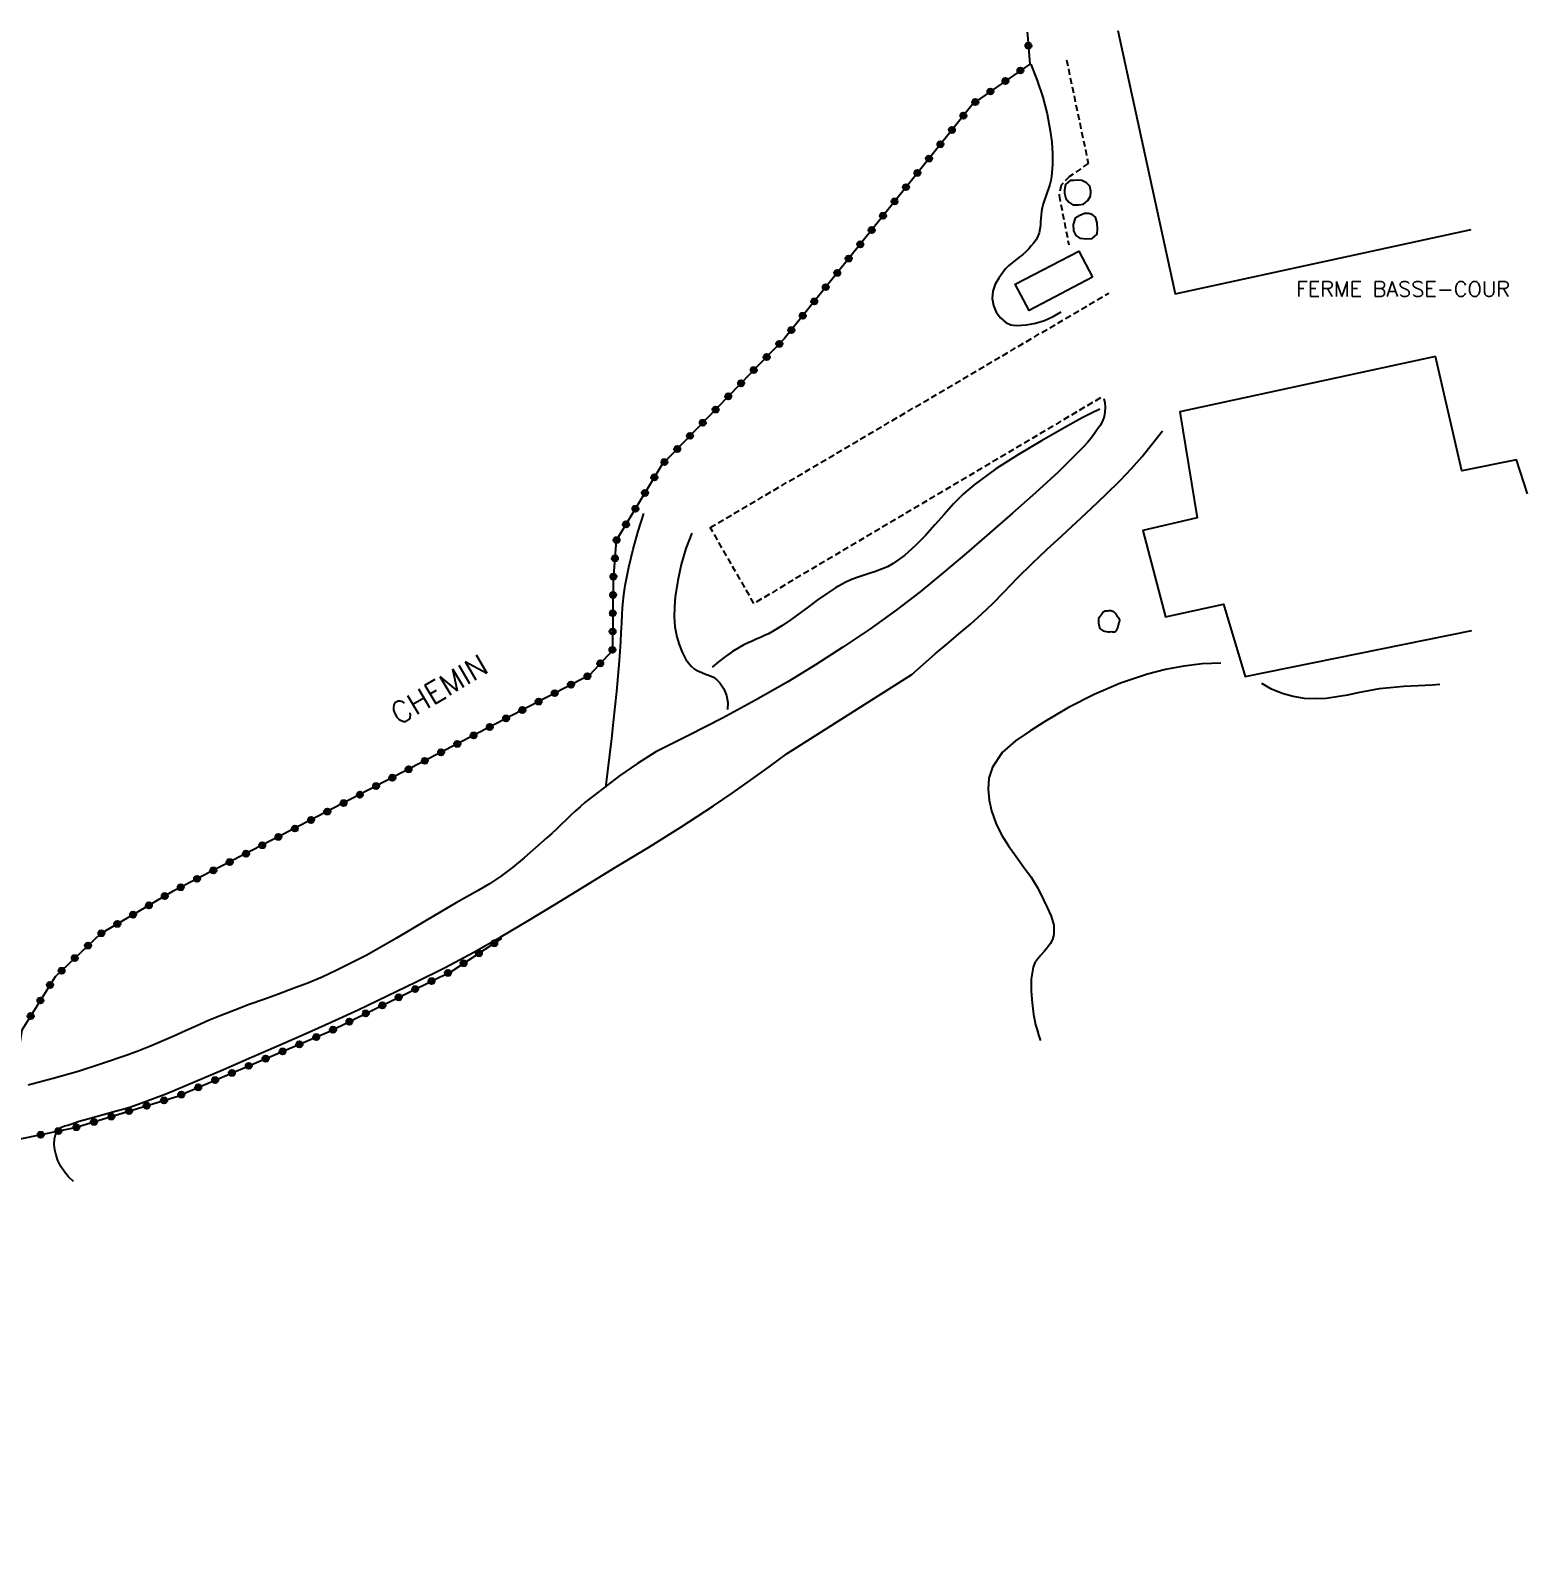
# Model space of a CAD drawing. Header units: millimetres. Extents: x 149000 to 150002, y 151999 to 153000.
# Drawn here: x 149503.1 to 149625.6, y 152290.7 to 152415.4 of the extents above; entities that cross this region are included whole.
import ezdxf
from ezdxf.enums import TextEntityAlignment as Align

# ---------------------------------------------------------------- set-up
doc = ezdxf.new("R2010")
doc.units = ezdxf.units.MM
doc.linetypes.add('DASHED', pattern=[0.75, 0.5, -0.25])
doc.layers.get('0').update_dxf_attribs({"linetype": 'CONTINUOUS'})
for name, color, linetype in [('W0071', 7, 'CONTINUOUS'), ('W0104', 1, 'CONTINUOUS'), ('W0112', 1, 'DASHED'), ('W0130', 7, 'CONTINUOUS'), ('w0211', 2, 'CONTINUOUS'), ('W0322', 7, 'CONTINUOUS'), ('w0323', 7, 'CONTINUOUS'), ('W0984', 7, 'CONTINUOUS'), ('W0989', 7, 'CONTINUOUS')]:
    doc.layers.add(name, color=color, linetype=linetype)
doc.styles.get("Standard").update_dxf_attribs({"font": 'romans.shx', "width": 0.85})

# ---------------------------------------------------------------- blocks, each defined once
blk = doc.blocks.new('t323o')
at = {"color": 0, "linetype": 'Continuous'}
for radius in [0.25, 0.15]:
    blk.add_circle((0, 0), radius, dxfattribs=at)
blk = doc.blocks.new('t322o')
at = {"color": 0, "linetype": 'Continuous'}
for radius in [0.25, 0.15]:
    blk.add_circle((0, 0), radius, dxfattribs=at)

msp = doc.modelspace()

# ---------------------------------------------------------------- linework, layer by layer
at = {"layer": 'W0071'}
for points in [[(149590.94, 152385.27), (149591.03, 152384.9), (149591.06, 152384.54), (149591.04, 152384.16), (149590.98, 152383.8), (149590.84, 152383.41), (149590.64, 152383.05), (149590.41, 152382.72), (149590.18, 152382.4), (149589.9, 152382.03), (149589.61, 152381.67), (149589.31, 152381.33), (149588.99, 152381), (149587.21, 152379.23), (149585.36, 152377.53), (149583.47, 152375.87), (149581.58, 152374.23), (149579.71, 152372.61), (149577.83, 152371.01), (149575.92, 152369.44), (149573.95, 152367.94), (149571.79, 152366.39), (149569.58, 152364.9), (149567.34, 152363.47), (149565.07, 152362.08), (149562.42, 152360.56), (149559.73, 152359.09), (149557.01, 152357.69), (149554.26, 152356.35)], [(149575.24, 152362.68), (149576.18, 152363.52), (149577.13, 152364.35), (149578.1, 152365.16), (149579.06, 152365.98), (149580.02, 152366.8), (149580.97, 152367.64), (149581.89, 152368.52), (149582.77, 152369.42), (149583.91, 152370.62), (149585.08, 152371.77), (149586.28, 152372.91), (149587.5, 152374.03), (149588.71, 152375.14), (149589.92, 152376.26), (149591.11, 152377.4), (149592.28, 152378.56), (149593.2, 152379.53), (149594.09, 152380.53), (149594.94, 152381.57), (149595.76, 152382.63)], [(149550.18, 152353.42), (149550.35, 152354.75), (149550.51, 152356.08), (149550.66, 152357.42), (149550.81, 152358.76), (149550.94, 152360.02), (149551.07, 152361.28), (149551.19, 152362.54), (149551.3, 152363.8), (149551.36, 152364.57), (149551.4, 152365.34), (149551.44, 152366.11), (149551.48, 152366.88), (149551.52, 152367.66), (149551.58, 152368.43), (149551.66, 152369.2), (149551.77, 152369.96), (149552.06, 152371.46), (149552.41, 152372.94), (149552.82, 152374.41), (149553.3, 152375.86)], [(149557.23, 152374.25), (149556.74, 152372.98), (149556.35, 152371.68), (149556.06, 152370.36), (149555.86, 152369.02), (149555.79, 152368.21), (149555.78, 152367.39), (149555.84, 152366.57), (149555.99, 152365.76), (149556.17, 152365.12), (149556.42, 152364.49), (149556.74, 152363.89), (149557.16, 152363.36), (149557.42, 152363.13), (149557.72, 152362.96), (149558.03, 152362.82), (149558.35, 152362.71), (149558.66, 152362.58), (149558.98, 152362.44), (149559.27, 152362.24), (149559.52, 152361.99), (149559.83, 152361.5), (149560.05, 152360.96), (149560.16, 152360.39), (149560.15, 152359.81)], [(149565.03, 152356.21), (149575.24, 152362.68)], [(149554.26, 152356.35), (149552.76, 152355.38), (149551.3, 152354.36), (149549.87, 152353.29), (149548.47, 152352.18), (149548.07, 152351.84), (149547.67, 152351.48), (149547.29, 152351.12), (149546.9, 152350.75), (149546.52, 152350.38), (149546.14, 152350.01), (149545.76, 152349.65), (149545.36, 152349.3), (149544.43, 152348.48), (149543.5, 152347.66), (149542.55, 152346.86), (149541.56, 152346.12), (149540.66, 152345.53), (149539.73, 152344.98), (149538.8, 152344.46), (149537.87, 152343.94), (149535.46, 152342.52), (149533.05, 152341.09), (149530.61, 152339.7), (149528.11, 152338.43), (149526.95, 152337.9), (149525.77, 152337.41), (149524.58, 152336.95), (149523.38, 152336.51), (149522.19, 152336.07), (149520.99, 152335.64), (149519.8, 152335.19), (149518.61, 152334.72), (149517.65, 152334.33), (149516.7, 152333.91), (149515.76, 152333.49), (149514.81, 152333.07), (149513.86, 152332.66), (149512.91, 152332.25), (149511.95, 152331.86), (149510.98, 152331.5), (149508.98, 152330.81), (149506.97, 152330.18), (149504.94, 152329.59), (149502.89, 152329.06)], [(149506.59, 152321.15), (149506.2, 152321.53), (149505.86, 152321.95), (149505.57, 152322.4), (149505.33, 152322.89), (149505.18, 152323.31), (149505.08, 152323.75), (149505.03, 152324.19), (149505.05, 152324.65), (149505.07, 152324.75), (149505.09, 152324.86), (149505.12, 152324.97), (149505.16, 152325.07), (149505.21, 152325.17), (149505.26, 152325.27), (149505.33, 152325.36), (149505.4, 152325.44), (149505.63, 152325.6), (149505.88, 152325.71), (149506.14, 152325.78), (149506.39, 152325.86), (149507.07, 152326.09), (149507.76, 152326.3), (149508.45, 152326.49), (149509.14, 152326.67), (149509.83, 152326.86), (149510.52, 152327.05), (149511.21, 152327.26), (149511.89, 152327.49), (149514.24, 152328.37), (149516.57, 152329.34), (149518.88, 152330.34), (149521.18, 152331.34), (149523.38, 152332.29), (149525.56, 152333.24), (149527.74, 152334.22), (149529.9, 152335.22), (149532.29, 152336.36), (149534.66, 152337.51), (149537.02, 152338.69), (149539.36, 152339.93), (149541.59, 152341.19), (149543.8, 152342.5), (149545.99, 152343.84), (149548.18, 152345.18), (149550.89, 152346.84), (149553.61, 152348.49), (149556.31, 152350.18), (149558.98, 152351.91), (149560.51, 152352.95), (149562.03, 152354.02), (149563.54, 152355.1), (149565.03, 152356.21)]]:
    msp.add_lwpolyline(points, dxfattribs=at)
at = {"layer": 'W0104'}
for points in [[(149592.08, 152415.4), (149596.78, 152393.84), (149621.01, 152399.1)], [(149618.11, 152388.71), (149597.17, 152384.18), (149598.59, 152375.5), (149594.15, 152374.46), (149595.99, 152367.4), (149600.73, 152368.42), (149602.51, 152362.51), (149621.06, 152366.27)], [(149625.63, 152377.47), (149624.73, 152380.24), (149620.24, 152379.34), (149618.11, 152388.71)]]:
    msp.add_lwpolyline(points, dxfattribs=at)
at = {"layer": 'W0112'}
for points in [[(149587.89, 152412.98), (149589.67, 152404.51), (149588.14, 152403.43), (149587.45, 152402.73), (149587.28, 152401.89), (149588.08, 152397.84)], [(149590.66, 152385.31), (149562.3, 152368.49), (149558.73, 152374.7), (149591.36, 152393.9)]]:
    msp.add_lwpolyline(points, dxfattribs=at)
at = {"layer": 'W0130'}
for points in [[(149587.72, 152402.33), (149587.72, 152402.09), (149587.83, 152401.65), (149588.07, 152401.33), (149588.42, 152401.13), (149588.88, 152401.13), (149589.29, 152401.18), (149589.64, 152401.47), (149589.86, 152401.82), (149589.87, 152402.23), (149589.79, 152402.64), (149589.52, 152402.91), (149589.14, 152403.11), (149588.79, 152403.14), (149588.49, 152403.11), (149588.2, 152403.12), (149588.03, 152402.98), (149587.81, 152402.79), (149587.72, 152402.33)], [(149588.99, 152400.26), (149588.61, 152400.04), (149588.44, 152399.5), (149588.46, 152398.99), (149588.64, 152398.6), (149588.99, 152398.38), (149589.56, 152398.35), (149590, 152398.37), (149590.41, 152398.72), (149590.44, 152399.15), (149590.39, 152399.64), (149590.26, 152400.11), (149589.99, 152400.33), (149589.7, 152400.41), (149589.37, 152400.42), (149588.99, 152400.26)], [(149590.01, 152395.19), (149584.82, 152392.48), (149583.7, 152394.62), (149588.89, 152397.33)], [(149592.04, 152367.45), (149592, 152367.52), (149591.96, 152367.59), (149591.91, 152367.66), (149591.85, 152367.72), (149591.8, 152367.77), (149591.74, 152367.8), (149591.68, 152367.84), (149591.61, 152367.86), (149591.52, 152367.88), (149591.42, 152367.88), (149591.32, 152367.87), (149591.23, 152367.86), (149591.17, 152367.86), (149591.11, 152367.86), (149591.05, 152367.86), (149590.99, 152367.84), (149590.9, 152367.78), (149590.83, 152367.7), (149590.77, 152367.62), (149590.71, 152367.54), (149590.66, 152367.47), (149590.6, 152367.4), (149590.55, 152367.33), (149590.52, 152367.25), (149590.5, 152367.15), (149590.5, 152367.05), (149590.5, 152366.96), (149590.51, 152366.87), (149590.53, 152366.76), (149590.55, 152366.64), (149590.59, 152366.53), (149590.64, 152366.43), (149590.72, 152366.35), (149590.8, 152366.29), (149590.9, 152366.24), (149591, 152366.21), (149591.14, 152366.18), (149591.3, 152366.17), (149591.45, 152366.17), (149591.59, 152366.18), (149591.66, 152366.17), (149591.74, 152366.16), (149591.82, 152366.17), (149591.89, 152366.2), (149591.98, 152366.28), (149592.04, 152366.39), (149592.08, 152366.5), (149592.11, 152366.6), (149592.13, 152366.64), (149592.14, 152366.68), (149592.15, 152366.72), (149592.16, 152366.77), (149592.17, 152366.81), (149592.18, 152366.85), (149592.19, 152366.89), (149592.2, 152366.93), (149592.22, 152366.97), (149592.24, 152367.02), (149592.25, 152367.07), (149592.26, 152367.12), (149592.22, 152367.21), (149592.16, 152367.3), (149592.1, 152367.37)]]:
    msp.add_lwpolyline(points, close=True, dxfattribs=at)
at = {"layer": 'w0211'}
for points in [[(149584.96, 152412.63), (149585.49, 152411.31), (149585.94, 152409.95), (149586.3, 152408.58), (149586.56, 152407.18), (149586.68, 152406.25), (149586.74, 152405.32), (149586.74, 152404.39), (149586.66, 152403.45), (149586.6, 152403.12), (149586.52, 152402.8), (149586.42, 152402.47), (149586.3, 152402.16), (149586.19, 152401.84), (149586.08, 152401.53), (149585.98, 152401.21), (149585.9, 152400.88), (149585.84, 152400.59), (149585.81, 152400.3), (149585.79, 152400.01), (149585.77, 152399.72), (149585.75, 152399.42), (149585.71, 152399.13), (149585.64, 152398.83), (149585.55, 152398.55), (149585.4, 152398.27), (149585.21, 152398), (149585.01, 152397.76), (149584.8, 152397.53), (149584.55, 152397.27), (149584.28, 152397.03), (149584, 152396.81), (149583.71, 152396.6), (149583.43, 152396.37), (149583.15, 152396.13), (149582.9, 152395.87), (149582.67, 152395.59), (149582.36, 152395.12), (149582.06, 152394.62), (149581.86, 152394.05), (149581.81, 152393.45), (149581.91, 152392.88), (149582.13, 152392.34), (149582.48, 152391.86), (149582.93, 152391.48), (149583.33, 152391.3), (149583.77, 152391.24), (149584.2, 152391.26), (149584.61, 152391.3), (149585.36, 152391.44), (149586.09, 152391.66), (149586.79, 152391.97), (149587.45, 152392.36)], [(149590.61, 152384.4), (149589.88, 152384.04), (149589.16, 152383.67), (149588.44, 152383.28), (149587.74, 152382.88), (149585.85, 152381.79), (149583.96, 152380.68), (149582.11, 152379.5), (149580.34, 152378.2), (149579.46, 152377.45), (149578.65, 152376.63), (149577.87, 152375.78), (149577.11, 152374.91), (149576.34, 152374.05), (149575.53, 152373.22), (149574.65, 152372.45), (149573.71, 152371.76), (149573.24, 152371.49), (149572.75, 152371.28), (149572.25, 152371.09), (149571.74, 152370.93), (149571.24, 152370.78), (149570.74, 152370.62), (149570.24, 152370.43), (149569.76, 152370.2), (149568.98, 152369.76), (149568.23, 152369.27), (149567.49, 152368.75), (149566.77, 152368.22), (149566.06, 152367.68), (149565.34, 152367.16), (149564.59, 152366.65), (149563.83, 152366.19), (149563.5, 152366.01), (149563.17, 152365.85), (149562.83, 152365.7), (149562.49, 152365.55), (149562.15, 152365.41), (149561.82, 152365.26), (149561.48, 152365.09), (149561.16, 152364.91), (149560.56, 152364.54), (149559.98, 152364.14), (149559.41, 152363.72), (149558.87, 152363.27)], [(149600.52, 152363.6), (149599, 152363.54), (149597.49, 152363.36), (149596, 152363.08), (149594.53, 152362.7), (149592.31, 152361.95), (149590.15, 152361.03), (149588.05, 152359.97), (149586.04, 152358.76), (149584.89, 152358.04), (149583.71, 152357.25), (149582.63, 152356.28), (149581.82, 152355.07), (149581.54, 152354.19), (149581.48, 152353.27), (149581.57, 152352.38), (149581.76, 152351.51), (149582.1, 152350.49), (149582.58, 152349.53), (149583.15, 152348.63), (149583.76, 152347.76), (149584.38, 152346.92), (149584.99, 152346.07), (149585.55, 152345.17), (149586.02, 152344.23), (149586.32, 152343.58), (149586.63, 152342.89), (149586.84, 152342.15), (149586.85, 152341.37), (149586.74, 152340.97), (149586.55, 152340.61), (149586.31, 152340.29), (149586.05, 152339.99), (149585.79, 152339.7), (149585.53, 152339.4), (149585.31, 152339.07), (149585.16, 152338.7), (149584.99, 152337.73), (149584.99, 152336.75), (149585.08, 152335.79), (149585.2, 152334.84), (149585.27, 152334.42), (149585.36, 152334), (149585.48, 152333.59), (149585.6, 152333.18), (149585.73, 152332.77), (149585.74, 152332.71)], [(149618.44, 152361.84), (149617.83, 152361.81), (149616.67, 152361.75), (149615.51, 152361.68), (149614.35, 152361.59), (149613.48, 152361.49), (149612.61, 152361.34), (149611.75, 152361.16), (149610.9, 152360.98), (149610.02, 152360.83), (149609.14, 152360.71), (149608.25, 152360.67), (149607.36, 152360.71), (149606.44, 152360.87), (149605.54, 152361.12), (149604.68, 152361.48), (149603.87, 152361.94)]]:
    msp.add_lwpolyline(points, dxfattribs=at)
at = {"layer": 'W0322'}
msp.add_lwpolyline([(149584.67, 152415.25), (149584.71, 152415.03), (149584.88, 152412.65)], dxfattribs=at)
at = {"layer": 'w0323'}
for points in [[(149584.88, 152412.65), (149580.24, 152409.41), (149575.3, 152403.25), (149564.78, 152390.15), (149554.76, 152379.84), (149551.03, 152373.63), (149550.78, 152370.43), (149550.72, 152364.64), (149548.83, 152362.61), (149524.43, 152349.92), (149514.71, 152344.91), (149508.8, 152341.44), (149505.1, 152337.92), (149502.36, 152333.55), (149501.87, 152330.46)], [(149416.07, 152233.83), (149420.22, 152249.01), (149426.01, 152269.31), (149431.9, 152289.31), (149439.59, 152317.19), (149454.65, 152318.08), (149469.11, 152319.38), (149478.61, 152320.37), (149488.89, 152321.84), (149497.74, 152323.73), (149506.74, 152325.57), (149515.06, 152328.13), (149527.52, 152333.43), (149537.56, 152338.38), (149541.66, 152341.08)]]:
    msp.add_lwpolyline(points, dxfattribs=at)

# ---------------------------------------------------------------- block references
at = {"layer": 'W0322', "rotation": 273.9501538555739}
msp.add_blockref('t322o', (149584.77, 152414.15), dxfattribs=at)
at = {"layer": 'w0323'}
for p, rotation in [((149584.12, 152412.12), 214.9812428355068), ((149582.89, 152411.26), 214.9812428355068), ((149580.43, 152409.54), 214.9812428355068), ((149581.66, 152410.4), 214.9812428355068), ((149579.45, 152408.42), 231.2541025826973), ((149578.51, 152407.25), 231.2541025826973), ((149577.57, 152406.08), 231.2541025826973), ((149576.63, 152404.91), 231.2541025826973), ((149575.69, 152403.74), 231.2541025826973), ((149574.75, 152402.57), 231.2427011133072), ((149573.81, 152401.4), 231.2427011133072), ((149572.87, 152400.23), 231.2427011133072), ((149571.94, 152399.06), 231.2427011133072), ((149571, 152397.89), 231.2427011133072), ((149570.06, 152396.72), 231.2427011133072), ((149569.12, 152395.55), 231.2427011133072), ((149568.18, 152394.38), 231.2427011133072), ((149566.3, 152392.04), 231.2427011133072), ((149567.24, 152393.21), 231.2427011133072), ((149565.36, 152390.87), 231.2427011133072), ((149564.38, 152389.74), 225.8370129354086), ((149563.34, 152388.66), 225.8370129354086), ((149562.29, 152387.59), 225.8370129354086), ((149561.25, 152386.51), 225.8370129354086), ((149560.2, 152385.44), 225.8370129354086), ((149559.16, 152384.36), 225.8370129354086), ((149557.07, 152382.21), 225.8370129354086), ((149558.11, 152383.28), 225.8370129354086), ((149556.02, 152381.13), 225.8370129354086), ((149554.98, 152380.06), 225.8370129354086), ((149554.15, 152378.81), 238.9724744815341), ((149553.38, 152377.53), 238.9724744815341), ((149552.6, 152376.24), 238.9724744815341), ((149551.83, 152374.96), 238.9724744815341), ((149551.06, 152373.67), 238.9724744815341), ((149550.92, 152372.18), 265.5000509548643), ((149550.8, 152370.69), 265.5000509548643), ((149550.77, 152369.19), 269.3760602552537), ((149550.75, 152367.69), 269.3760602552537), ((149550.73, 152366.19), 269.3760602552537), ((149550.72, 152364.69), 269.3760602552537), ((149549.72, 152363.58), 227.0443663312113), ((149548.67, 152362.53), 207.497796953943), ((149546, 152361.14), 207.497796953943), ((149547.33, 152361.84), 207.497796953943), ((149543.34, 152359.76), 207.497796953943), ((149544.67, 152360.45), 207.497796953943), ((149540.68, 152358.37), 207.497796953943), ((149542.01, 152359.07), 207.497796953943), ((149539.35, 152357.68), 207.497796953943), ((149536.69, 152356.3), 207.497796953943), ((149538.02, 152356.99), 207.497796953943), ((149534.03, 152354.91), 207.497796953943), ((149535.36, 152355.6), 207.497796953943), ((149531.37, 152353.53), 207.497796953943), ((149532.7, 152354.22), 207.497796953943), ((149528.71, 152352.14), 207.497796953943), ((149530.04, 152352.83), 207.497796953943), ((149527.38, 152351.45), 207.497796953943), ((149524.72, 152350.06), 207.497796953943), ((149526.05, 152350.76), 207.497796953943), ((149522.05, 152348.69), 207.2515180175749), ((149523.38, 152349.37), 207.2515180175749), ((149519.38, 152347.31), 207.2515180175749), ((149520.72, 152348), 207.2515180175749), ((149516.72, 152345.94), 207.2515180175749), ((149518.05, 152346.63), 207.2515180175749), ((149515.38, 152345.25), 207.2515180175749), ((149512.77, 152343.77), 210.4112381508548), ((149514.07, 152344.53), 210.4112381508548), ((149510.19, 152342.25), 210.4112381508548), ((149511.48, 152343.01), 210.4112381508548), ((149508.89, 152341.49), 210.4112381508548), ((149507.79, 152340.48), 223.5490814822159), ((149539.79, 152339.85), 33.31814823860106), ((149541.04, 152340.67), 33.31814823860106), ((149505.62, 152338.41), 223.5490814822159), ((149506.7, 152339.45), 223.5490814822159), ((149538.53, 152339.03), 33.31814823860106), ((149504.68, 152337.25), 237.9592744835519), ((149535.91, 152337.57), 26.28333850954681), ((149537.26, 152338.24), 26.28333850954681), ((149503.89, 152335.98), 237.9592744835519), ((149533.22, 152336.24), 26.28333850954681), ((149534.57, 152336.91), 26.28333850954681), ((149503.09, 152334.71), 237.9592744835519), ((149530.53, 152334.92), 26.28333850954681), ((149531.88, 152335.58), 26.28333850954681), ((149527.84, 152333.59), 26.28333850954681), ((149529.19, 152334.25), 26.28333850954681), ((149525.09, 152332.39), 23.04699563371198), ((149526.47, 152332.98), 23.04699563371198), ((149522.33, 152331.22), 23.04699563371198), ((149523.71, 152331.81), 23.04699563371198), ((149519.57, 152330.05), 23.04699563371198), ((149520.95, 152330.63), 23.04699563371198), ((149516.81, 152328.87), 23.04699563371198), ((149518.19, 152329.46), 23.04699563371198), ((149512.58, 152327.36), 17.08192071228619), ((149514.01, 152327.8), 17.08192071228619), ((149515.43, 152328.28), 23.04699563371198), ((149508.28, 152326.04), 17.08192071228619), ((149509.71, 152326.48), 17.08192071228619), ((149511.14, 152326.92), 17.08192071228619), ((149503.91, 152324.99), 11.57540970540198), ((149505.37, 152325.29), 11.57540970540198), ((149506.84, 152325.6), 17.08192071228619)]:
    msp.add_blockref('t323o', p, dxfattribs=dict(at, rotation=rotation))

# ---------------------------------------------------------------- texts
at = {"layer": 'W0984'}
msp.add_text('FERME BASSE-COUR', height=1.25, dxfattribs=at).set_placement((149615.44, 152394.23), align=Align.MIDDLE_CENTER)
at = {"layer": 'W0989'}
msp.add_text('CHEMIN', height=1.75, rotation=30.685, dxfattribs=at).set_placement((149536.52, 152361.46), align=Align.MIDDLE)

doc.saveas('drawing.dxf')
